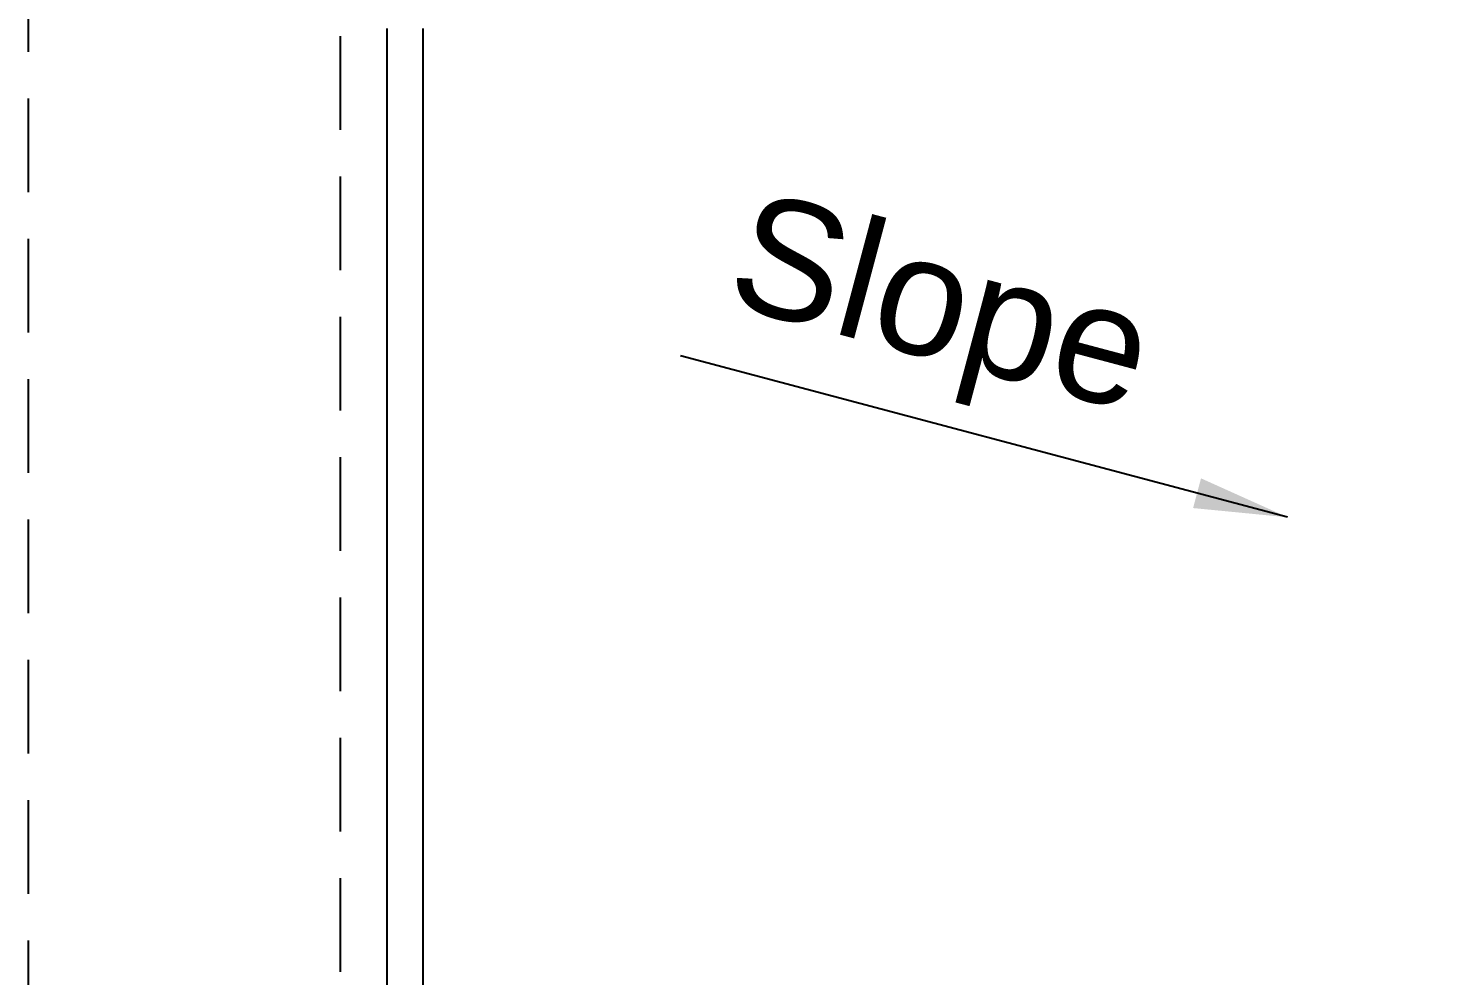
# Model space of a CAD drawing. Extents: x 7897917 to 8423973, y -6487334 to -6173396.
# Drawn here: x 8217822 to 8222368, y -6354539 to -6351502 of the extents above; entities that cross this region are included whole.
import ezdxf

# ---------------------------------------------------------------- set-up
doc = ezdxf.new("R2010")
doc.units = 0
doc.header["$LTSCALE"] = 600
doc.header["$MEASUREMENT"] = 0
doc.linetypes.add('DASHED', pattern=[0.75, 0.5, -0.25])
doc.layers.add('A-text', color=7, linetype='CONTINUOUS')
doc.layers.add('Ele. Proj', color=7, linetype='CONTINUOUS')
doc.styles.add('ARIAL', font='arial.ttf')
doc.styles.add('ROMANS', font='romans.shx')
doc.dimstyles.new('MM', dxfattribs={"dimscale": 0, "dimtxt": 200, "dimasz": 150, "dimexe": 40, "dimexo": 50, "dimgap": 50, "dimtad": 1, "dimdec": 0, "dimzin": 0, "dimdsep": 46, "dimtxsty": 'ROMANS', "dimblk": 'OBLIQUE', "dimcen": 0.09, "dimdle": 40, "dimclrd": 5, "dimclre": 5, "dimclrt": 6, "dimadec": 0, "dimazin": 0, "dimtfac": 1, "dimtdec": 0, "dimtofl": 0, "dimtmove": 0, "dimatfit": 3, "dimfxl": 1, "dimfrac": 2, "dimtolj": 1, "dimtzin": 0, "dimarcsym": 0})

msp = doc.modelspace()

# ---------------------------------------------------------------- linework, layer by layer
at = {"layer": 'Ele. Proj', "color": 8, "linetype": 'DASHED', "elevation": 2.894}
msp.add_lwpolyline([(8217822.16, -6356526.708), (8217822.16, -6342286.596)], dxfattribs=at)
at = {"layer": 'Ele. Proj', "color": 7, "linetype": 'DASHED', "elevation": 13.167}
msp.add_lwpolyline([(8218822.16, -6356776.659), (8218822.16, -6343286.596), (8327972.121, -6343286.596)], dxfattribs=at)
at = {"layer": 'Ele. Proj', "color": 6, "elevation": 2.894}
for points in [[(8218972.16, -6356826.706), (8218972.16, -6351501.749)], [(8219087.16, -6356826.706), (8219087.16, -6351501.749)]]:
    msp.add_lwpolyline(points, dxfattribs=at)

# ---------------------------------------------------------------- texts
at = {"layer": 'A-text', "color": 0, "lineweight": 15, "style": 'ARIAL'}
msp.add_text('Slope', height=380.16, rotation=345.095062, dxfattribs=at).set_placement((8220046.858, -6352383.744, 2.894))

# ---------------------------------------------------------------- leaders
at = {"layer": 'A-text', "color": 0, "lineweight": 15}
msp.add_leader([(8221857.815, -6353069.386, 2.894), (8219912.427, -6352551.579, 2.894)], dimstyle='MM', override={"dimscale": 1, "dimasz": 300, "dimtad": 0}, dxfattribs=at)

doc.saveas('drawing.dxf')
